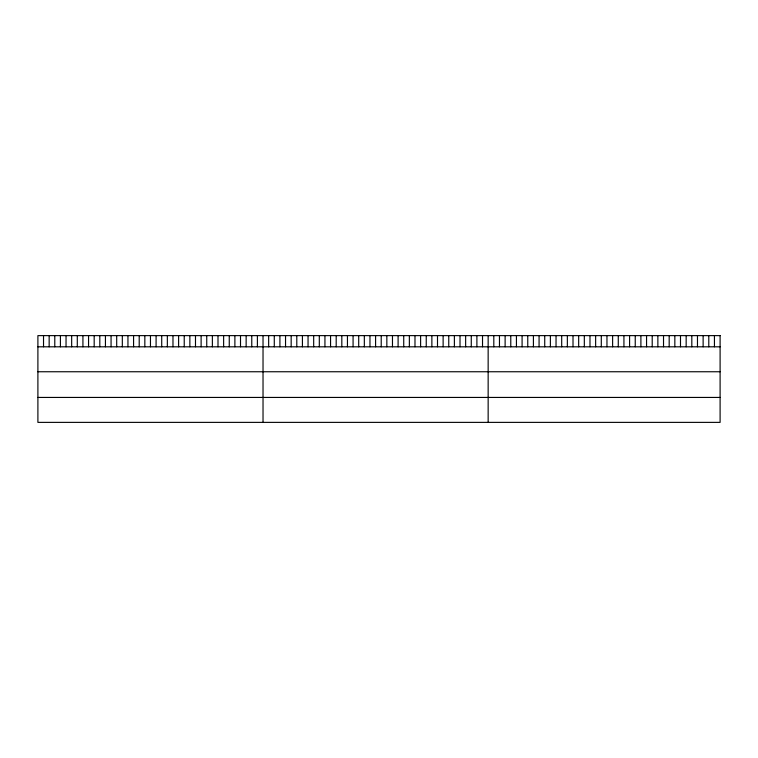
<?xml version="1.0" encoding="UTF-8"?>
<svg xmlns="http://www.w3.org/2000/svg" width="758" height="758" viewBox="0 0 758 758"><rect width="100%" height="100%" fill="white"/><g stroke="black" fill="none" stroke-linecap="round" stroke-linejoin="round"><path stroke-width="1.14" d="M37.9 346.813L720.1 346.813M37.9 371.752L720.1 371.752M37.9 397.438L720.1 397.438M714.443 335.623L714.443 346.813M708.787 335.623L708.787 346.813M703.13 335.623L703.13 346.813M697.474 335.623L697.474 346.813M691.817 335.623L691.817 346.813M686.161 335.623L686.161 346.813M680.495 335.623L680.495 346.813M674.838 335.623L674.838 346.813M669.181 335.623L669.181 346.813M663.525 335.623L663.525 346.813M657.868 335.623L657.868 346.813M652.212 335.623L652.212 346.813M646.555 335.623L646.555 346.813M640.898 335.623L640.898 346.813M635.242 335.623L635.242 346.813M629.585 335.623L629.585 346.813M623.929 335.623L623.929 346.813M618.272 335.623L618.272 346.813M612.616 335.623L612.616 346.813M606.959 335.623L606.959 346.813M601.293 335.623L601.293 346.813M595.636 335.623L595.636 346.813M589.98 335.623L589.98 346.813M584.323 335.623L584.323 346.813M578.667 335.623L578.667 346.813M573.01 335.623L573.01 346.813M567.354 335.623L567.354 346.813M561.697 335.623L561.697 346.813M556.04 335.623L556.04 346.813M550.384 335.623L550.384 346.813M544.727 335.623L544.727 346.813M539.071 335.623L539.071 346.813M533.414 335.623L533.414 346.813M527.758 335.623L527.758 346.813M522.091 335.623L522.091 346.813M516.435 335.623L516.435 346.813M510.778 335.623L510.778 346.813M505.122 335.623L505.122 346.813M499.465 335.623L499.465 346.813M493.809 335.623L493.809 346.813M488.152 335.623L488.152 422.377M482.524 335.623L482.524 346.813M476.896 335.623L476.896 346.813M471.268 335.623L471.268 346.813M465.639 335.623L465.639 346.813M460.011 335.623L460.011 346.813M454.383 335.623L454.383 346.813M448.755 335.623L448.755 346.813M443.127 335.623L443.127 346.813M437.499 335.623L437.499 346.813M431.87 335.623L431.87 346.813M426.242 335.623L426.242 346.813M420.614 335.623L420.614 346.813M414.986 335.623L414.986 346.813M409.358 335.623L409.358 346.813M403.73 335.623L403.73 346.813M398.102 335.623L398.102 346.813M392.473 335.623L392.473 346.813M386.845 335.623L386.845 346.813M381.217 335.623L381.217 346.813M375.589 335.623L375.589 346.813M369.961 335.623L369.961 346.813M364.333 335.623L364.333 346.813M358.705 335.623L358.705 346.813M353.076 335.623L353.076 346.813M347.448 335.623L347.448 346.813M341.82 335.623L341.82 346.813M336.192 335.623L336.192 346.813M330.564 335.623L330.564 346.813M324.936 335.623L324.936 346.813M319.308 335.623L319.308 346.813M313.679 335.623L313.679 346.813M308.051 335.623L308.051 346.813M302.423 335.623L302.423 346.813M296.795 335.623L296.795 346.813M291.167 335.623L291.167 346.813M285.539 335.623L285.539 346.813M279.91 335.623L279.91 346.813M274.282 335.623L274.282 346.813M268.654 335.623L268.654 346.813M263.026 335.623L263.026 422.377M257.398 335.623L257.398 346.813M251.77 335.623L251.77 346.813M246.142 335.623L246.142 346.813M240.513 335.623L240.513 346.813M234.885 335.623L234.885 346.813M229.257 335.623L229.257 346.813M223.629 335.623L223.629 346.813M218.001 335.623L218.001 346.813M212.373 335.623L212.373 346.813M206.744 335.623L206.744 346.813M201.116 335.623L201.116 346.813M195.488 335.623L195.488 346.813M189.86 335.623L189.86 346.813M184.232 335.623L184.232 346.813M178.604 335.623L178.604 346.813M172.976 335.623L172.976 346.813M167.347 335.623L167.347 346.813M161.719 335.623L161.719 346.813M156.091 335.623L156.091 346.813M150.463 335.623L150.463 346.813M144.835 335.623L144.835 346.813M139.207 335.623L139.207 346.813M133.579 335.623L133.579 346.813M127.95 335.623L127.95 346.813M122.322 335.623L122.322 346.813M116.694 335.623L116.694 346.813M111.066 335.623L111.066 346.813M105.438 335.623L105.438 346.813M99.81 335.623L99.81 346.813M94.181 335.623L94.181 346.813M88.553 335.623L88.553 346.813M82.925 335.623L82.925 346.813M77.297 335.623L77.297 346.813M71.669 335.623L71.669 346.813M66.041 335.623L66.041 346.813M60.413 335.623L60.413 346.813M54.784 335.623L54.784 346.813M49.156 335.623L49.156 346.813M43.528 335.623L43.528 346.813M720.1 335.623L37.9 335.623L37.9 422.377L720.1 422.377L720.1 335.623"/></g></svg>
